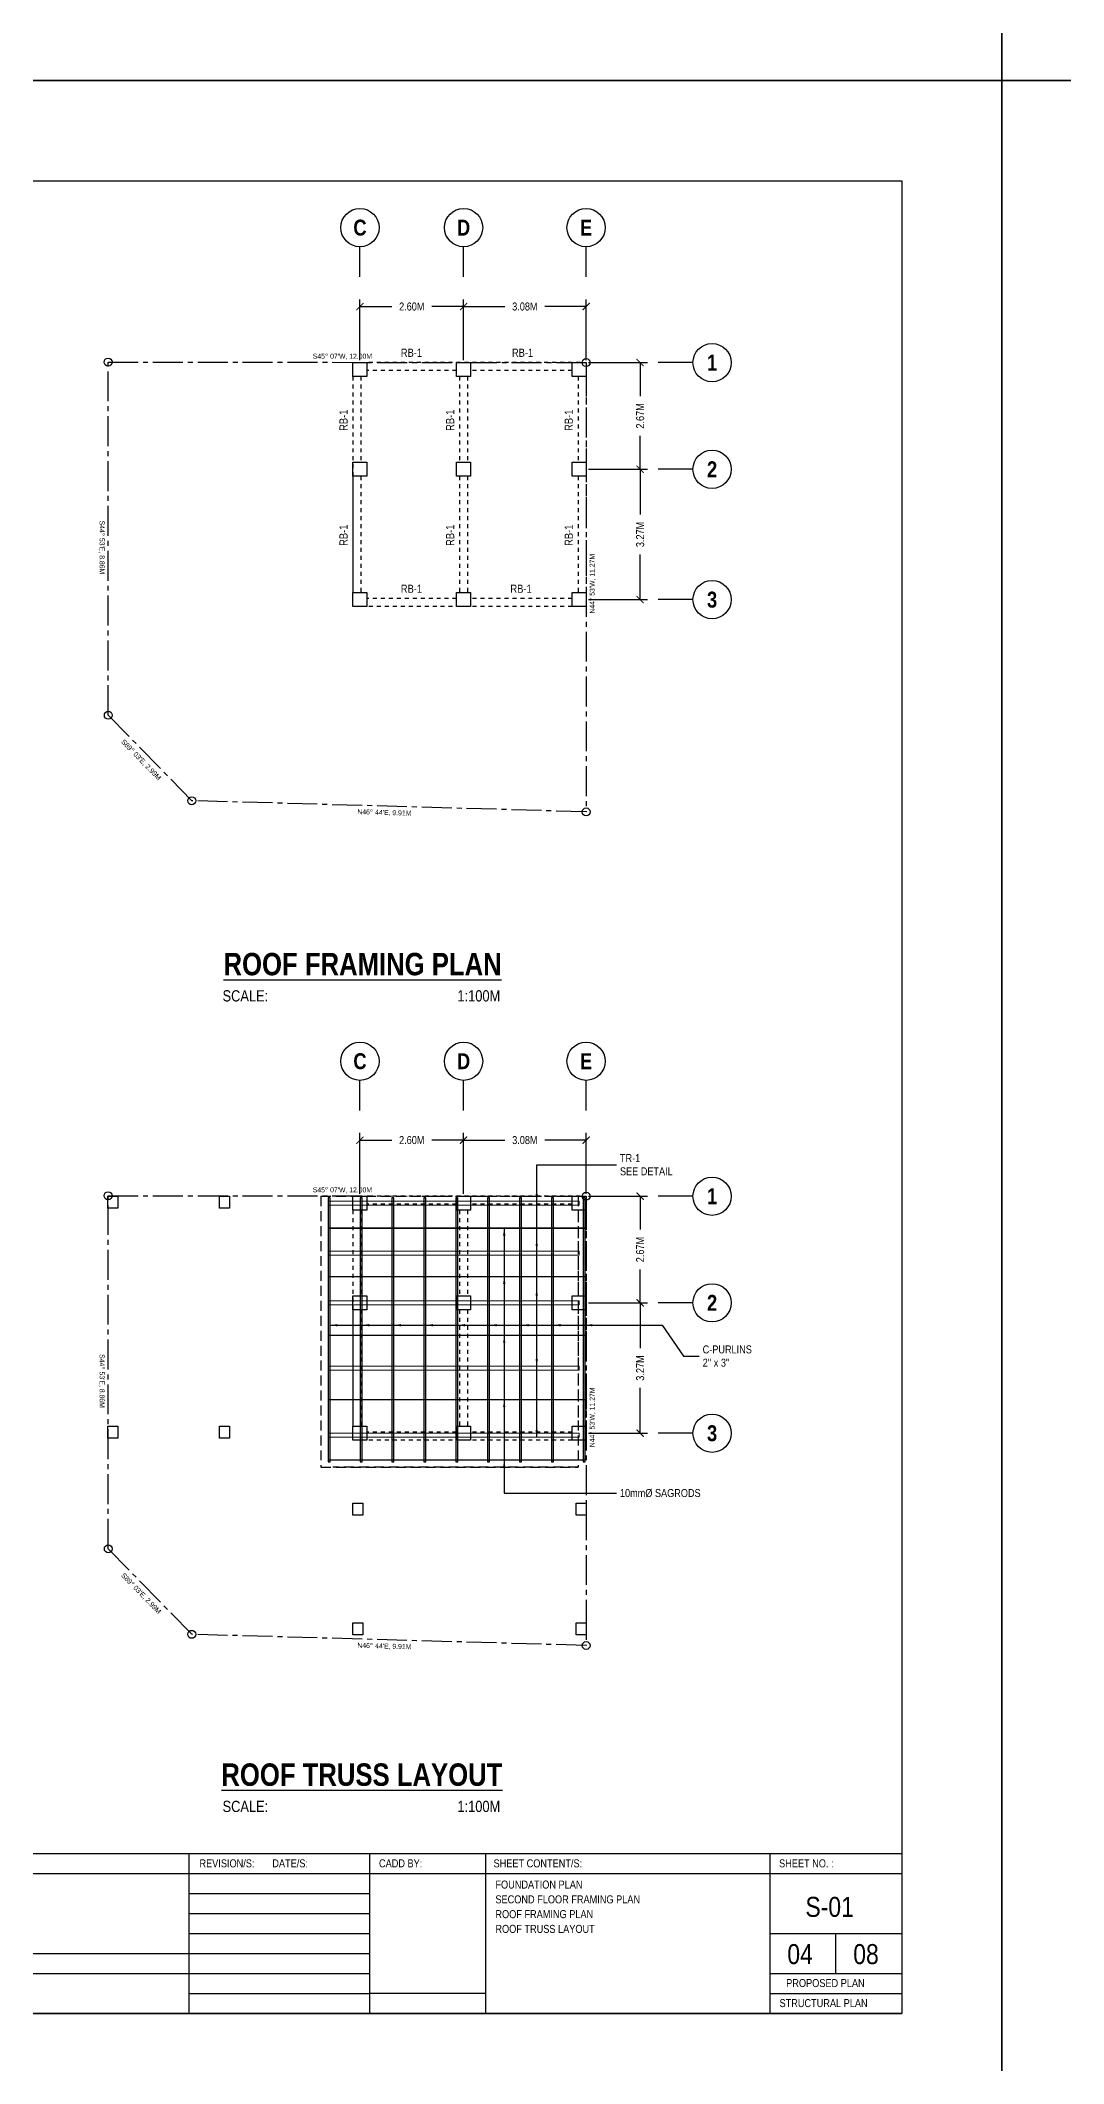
# Model space of a CAD drawing. Header units: inches. Extents: x 7263 to 14962, y 1317 to 2926.
# Drawn here: x 7315.1 to 7340.7, y 1420.4 to 1471.1 of the extents above; entities that cross this region are included whole.
import ezdxf
from ezdxf.enums import TextEntityAlignment as Align

# ---------------------------------------------------------------- set-up
doc = ezdxf.new("R2010")
doc.units = ezdxf.units.IN
doc.header["$MEASUREMENT"] = 0
for name, pattern in [('ACAD_ISO02W100', [15, 12, -3]), ('CENTER', [2, 1.25, -0.25, 0.25, -0.25]), ('CENTER2', [1.125, 0.75, -0.125, 0.125, -0.125]), ('HIDDEN', [0.375, 0.25, -0.125])]:
    doc.linetypes.add(name, pattern=pattern)
for name, color, linetype in [('COLUMN', 7, 'Continuous'), ('Layer15', 7, 'Continuous'), ('Layer3', 3, 'Continuous'), ('Layer4', 4, 'Continuous'), ('Layer6', 6, 'Continuous'), ('text', 7, 'Continuous')]:
    doc.layers.add(name, color=color, linetype=linetype)
for name, color, linetype, lineweight in [('GFURNISH', 2, 'Continuous', 20), ('gridline', 141, 'CENTER', 13), ('rebar', 33, 'Continuous', 18)]:
    doc.layers.add(name, color=color, linetype=linetype, lineweight=lineweight)
doc.styles.add('ArialNR', font='ARIALNB.TTF')
doc.styles.get("Standard").update_dxf_attribs({"font": ''})
doc.styles.get('Standard').set_extended_font_data('Tw Cen MT Condensed')
doc.dimstyles.get("Standard").update_dxf_attribs({"dimtxt": 0.2, "dimasz": 0.18, "dimexe": 0.18, "dimexo": 0.0625, "dimgap": 0.09, "dimtad": 0, "dimzin": 0, "dimdsep": 46, "dimtxsty": 'Standard', "dimblk": 'ARCHTICK', "dimcen": 0.09, "dimclrd": 8, "dimclre": 8, "dimclrt": 2, "dimadec": 0, "dimazin": 0, "dimtfac": 1, "dimtofl": 0, "dimtmove": 0, "dimatfit": 3, "dimfxl": 1, "dimtolj": 1, "dimtzin": 0, "dimarcsym": 0})

# ---------------------------------------------------------------- blocks, each defined once
blk = doc.blocks.new('_ArchTick')
at = {"color": 0, "linetype": 'ByBlock', "const_width": 0.15}
blk.add_lwpolyline([(-0.5, -0.5), (0.5, 0.5)], dxfattribs=at)
blk = doc.blocks.new('*D116')
at = {"layer": 'Defpoints', "color": 0, "transparency": 16777216}
for p in [(7325.692, 1464.448), (7323.092, 1463.041), (7325.692, 1463.041)]:
    blk.add_point(p, dxfattribs=at)
at = {"layer": 'Layer6', "color": 8, "lineweight": -2, "transparency": 16777216}
for p, q in [((7323.092, 1463.104), (7323.092, 1464.628)), ((7323.092, 1464.448), (7323.893, 1464.448)), ((7325.692, 1464.448), (7324.892, 1464.448)), ((7325.692, 1463.104), (7325.692, 1464.628))]:
    blk.add_line(p, q, dxfattribs=at)
at = {"layer": 'Layer6', "color": 8, "lineweight": -2, "transparency": 16777216, "xscale": 0.18, "yscale": 0.18, "zscale": 0.18, "rotation": 180}
blk.add_blockref('_ArchTick', (7323.092, 1464.448), dxfattribs=at)
at = {"layer": 'Layer6', "color": 8, "lineweight": -2, "transparency": 16777216, "xscale": 0.18, "yscale": 0.18, "zscale": 0.18}
blk.add_blockref('_ArchTick', (7325.692, 1464.448), dxfattribs=at)
at = {"layer": 'Layer6', "color": 2, "transparency": 16777216, "insert": (7324.392, 1464.448), "char_height": 0.2, "attachment_point": 5}
blk.add_mtext('\\A1;2.60M', dxfattribs=at)
blk = doc.blocks.new('*D117')
at = {"layer": 'Defpoints', "color": 0, "transparency": 16777216}
for p in [(7328.767, 1464.448), (7325.692, 1463.041), (7328.767, 1463.041)]:
    blk.add_point(p, dxfattribs=at)
at = {"layer": 'Layer6', "color": 8, "lineweight": -2, "transparency": 16777216}
for p, q in [((7325.692, 1463.104), (7325.692, 1464.628)), ((7325.692, 1464.448), (7326.73, 1464.448)), ((7328.767, 1464.448), (7327.729, 1464.448)), ((7328.767, 1463.104), (7328.767, 1464.628))]:
    blk.add_line(p, q, dxfattribs=at)
at = {"layer": 'Layer6', "color": 8, "lineweight": -2, "transparency": 16777216, "xscale": 0.18, "yscale": 0.18, "zscale": 0.18, "rotation": 180}
blk.add_blockref('_ArchTick', (7325.692, 1464.448), dxfattribs=at)
at = {"layer": 'Layer6', "color": 8, "lineweight": -2, "transparency": 16777216, "xscale": 0.18, "yscale": 0.18, "zscale": 0.18}
blk.add_blockref('_ArchTick', (7328.767, 1464.448), dxfattribs=at)
at = {"layer": 'Layer6', "color": 2, "transparency": 16777216, "insert": (7327.23, 1464.448), "char_height": 0.2, "attachment_point": 5}
blk.add_mtext('\\A1;3.08M', dxfattribs=at)
blk = doc.blocks.new('*D118')
at = {"layer": 'Defpoints', "color": 0, "transparency": 16777216}
for p in [(7328.767, 1463.041), (7328.767, 1460.366), (7330.123, 1460.366)]:
    blk.add_point(p, dxfattribs=at)
at = {"layer": 'Layer6', "color": 8, "lineweight": -2, "transparency": 16777216}
for p, q in [((7328.83, 1463.041), (7330.303, 1463.041)), ((7330.123, 1463.041), (7330.123, 1462.203)), ((7330.123, 1460.366), (7330.123, 1461.204)), ((7328.83, 1460.366), (7330.303, 1460.366))]:
    blk.add_line(p, q, dxfattribs=at)
at = {"layer": 'Layer6', "color": 8, "lineweight": -2, "transparency": 16777216, "xscale": 0.18, "yscale": 0.18, "zscale": 0.18}
for p, rotation in [((7330.123, 1463.041), 90), ((7330.123, 1460.366), 270)]:
    blk.add_blockref('_ArchTick', p, dxfattribs=dict(at, rotation=rotation))
at = {"layer": 'Layer6', "color": 2, "transparency": 16777216, "insert": (7330.123, 1461.704), "char_height": 0.2, "attachment_point": 5, "rotation": 90}
blk.add_mtext('\\A1;2.67M', dxfattribs=at)
blk = doc.blocks.new('*D119')
at = {"layer": 'Defpoints', "color": 0, "transparency": 16777216}
for p in [(7328.767, 1460.366), (7328.767, 1457.096), (7330.123, 1457.096)]:
    blk.add_point(p, dxfattribs=at)
at = {"layer": 'Layer6', "color": 8, "lineweight": -2, "transparency": 16777216}
for p, q in [((7328.83, 1460.366), (7330.303, 1460.366)), ((7330.123, 1460.366), (7330.123, 1459.231)), ((7330.123, 1457.096), (7330.123, 1458.232)), ((7328.83, 1457.096), (7330.303, 1457.096))]:
    blk.add_line(p, q, dxfattribs=at)
at = {"layer": 'Layer6', "color": 8, "lineweight": -2, "transparency": 16777216, "xscale": 0.18, "yscale": 0.18, "zscale": 0.18}
for p, rotation in [((7330.123, 1460.366), 90), ((7330.123, 1457.096), 270)]:
    blk.add_blockref('_ArchTick', p, dxfattribs=dict(at, rotation=rotation))
at = {"layer": 'Layer6', "color": 2, "transparency": 16777216, "insert": (7330.123, 1458.731), "char_height": 0.2, "attachment_point": 5, "rotation": 90}
blk.add_mtext('\\A1;3.27M', dxfattribs=at)
blk = doc.blocks.new('lot')
at = {"layer": 'Layer3', "linetype": 'CENTER2'}
blk.add_lwpolyline([(7106.756, 1445.657), (7106.77, 1434.387), (7096.873, 1434.655), (7094.777, 1436.797), (7094.762, 1445.657)], close=True, dxfattribs=at)
at = {"layer": 'Layer4'}
for centre in [(7094.762, 1445.657), (7106.756, 1445.657), (7094.777, 1436.797), (7096.873, 1434.655), (7106.77, 1434.387)]:
    blk.add_circle(centre, 0.1, dxfattribs=at)
at = {"layer": 'Layer3', "insert": (7099.896, 1445.873), "char_height": 0.125, "attachment_point": 1}
blk.add_mtext_dynamic_manual_height_columns("{\\fTechnicLite|b0|i0|c2|p2;S45%%D 07'W, 12.00M}", width=3.85486, gutter_width=1, heights=[0], dxfattribs=at)
at = {"layer": 'Layer3', "char_height": 0.125, "attachment_point": 1}
for s, insert, rotation in [("{\\fTechnicLite|b0|i0|c2|p2;S44%%D 53'E, 8.86M}", (7094.677, 1441.68), 270.1019), ("{\\fTechnicLite|b0|i0|c2|p2;N44%%D 53'W, 11.27M}", (7106.852, 1439.361), 90.0686), ("{\\fTechnicLite|b0|i0|c2|p2;S89%%D 03'E, 2.99M}", (7095.18, 1436.207), 314.2353), ("{\\fTechnicLite|b0|i0|c2|p2;N46%%D 44'E, 9.91M}", (7101.031, 1434.448), 358.4519)]:
    blk.add_mtext_dynamic_manual_height_columns(s, width=3.85486, gutter_width=1, heights=[0], dxfattribs=dict(at, insert=insert, rotation=rotation))
blk = doc.blocks.new('*D232')
at = {"layer": 'Defpoints', "color": 0, "transparency": 16777216}
for p in [(7325.692, 1443.536), (7323.092, 1442.129), (7325.692, 1442.129)]:
    blk.add_point(p, dxfattribs=at)
at = {"layer": 'Layer6', "color": 8, "lineweight": -2, "transparency": 16777216}
for p, q in [((7323.092, 1442.191), (7323.092, 1443.716)), ((7323.092, 1443.536), (7323.893, 1443.536)), ((7325.692, 1443.536), (7324.892, 1443.536)), ((7325.692, 1442.191), (7325.692, 1443.716))]:
    blk.add_line(p, q, dxfattribs=at)
at = {"layer": 'Layer6', "color": 8, "lineweight": -2, "transparency": 16777216, "xscale": 0.18, "yscale": 0.18, "zscale": 0.18, "rotation": 180}
blk.add_blockref('_ArchTick', (7323.092, 1443.536), dxfattribs=at)
at = {"layer": 'Layer6', "color": 8, "lineweight": -2, "transparency": 16777216, "xscale": 0.18, "yscale": 0.18, "zscale": 0.18}
blk.add_blockref('_ArchTick', (7325.692, 1443.536), dxfattribs=at)
at = {"layer": 'Layer6', "color": 2, "transparency": 16777216, "insert": (7324.392, 1443.536), "char_height": 0.2, "attachment_point": 5}
blk.add_mtext('\\A1;2.60M', dxfattribs=at)
blk = doc.blocks.new('*D241')
at = {"layer": 'Defpoints', "color": 0, "transparency": 16777216}
for p in [(7328.767, 1443.536), (7325.692, 1442.129), (7328.767, 1442.129)]:
    blk.add_point(p, dxfattribs=at)
at = {"layer": 'Layer6', "color": 8, "lineweight": -2, "transparency": 16777216}
for p, q in [((7325.692, 1442.191), (7325.692, 1443.716)), ((7325.692, 1443.536), (7326.73, 1443.536)), ((7328.767, 1443.536), (7327.729, 1443.536)), ((7328.767, 1442.191), (7328.767, 1443.716))]:
    blk.add_line(p, q, dxfattribs=at)
at = {"layer": 'Layer6', "color": 8, "lineweight": -2, "transparency": 16777216, "xscale": 0.18, "yscale": 0.18, "zscale": 0.18, "rotation": 180}
blk.add_blockref('_ArchTick', (7325.692, 1443.536), dxfattribs=at)
at = {"layer": 'Layer6', "color": 8, "lineweight": -2, "transparency": 16777216, "xscale": 0.18, "yscale": 0.18, "zscale": 0.18}
blk.add_blockref('_ArchTick', (7328.767, 1443.536), dxfattribs=at)
at = {"layer": 'Layer6', "color": 2, "transparency": 16777216, "insert": (7327.23, 1443.536), "char_height": 0.2, "attachment_point": 5}
blk.add_mtext('\\A1;3.08M', dxfattribs=at)
blk = doc.blocks.new('*D242')
at = {"layer": 'Defpoints', "color": 0, "transparency": 16777216}
for p in [(7328.767, 1442.129), (7328.767, 1439.454), (7330.123, 1439.454)]:
    blk.add_point(p, dxfattribs=at)
at = {"layer": 'Layer6', "color": 8, "lineweight": -2, "transparency": 16777216}
for p, q in [((7328.83, 1442.129), (7330.303, 1442.129)), ((7330.123, 1442.129), (7330.123, 1441.291)), ((7330.123, 1439.454), (7330.123, 1440.292)), ((7328.83, 1439.454), (7330.303, 1439.454))]:
    blk.add_line(p, q, dxfattribs=at)
at = {"layer": 'Layer6', "color": 8, "lineweight": -2, "transparency": 16777216, "xscale": 0.18, "yscale": 0.18, "zscale": 0.18}
for p, rotation in [((7330.123, 1442.129), 90), ((7330.123, 1439.454), 270)]:
    blk.add_blockref('_ArchTick', p, dxfattribs=dict(at, rotation=rotation))
at = {"layer": 'Layer6', "color": 2, "transparency": 16777216, "insert": (7330.123, 1440.791), "char_height": 0.2, "attachment_point": 5, "rotation": 90}
blk.add_mtext('\\A1;2.67M', dxfattribs=at)
blk = doc.blocks.new('*D243')
at = {"layer": 'Defpoints', "color": 0, "transparency": 16777216}
for p in [(7328.767, 1439.454), (7328.767, 1436.184), (7330.123, 1436.184)]:
    blk.add_point(p, dxfattribs=at)
at = {"layer": 'Layer6', "color": 8, "lineweight": -2, "transparency": 16777216}
for p, q in [((7328.83, 1439.454), (7330.303, 1439.454)), ((7330.123, 1439.454), (7330.123, 1438.319)), ((7330.123, 1436.184), (7330.123, 1437.319)), ((7328.83, 1436.184), (7330.303, 1436.184))]:
    blk.add_line(p, q, dxfattribs=at)
at = {"layer": 'Layer6', "color": 8, "lineweight": -2, "transparency": 16777216, "xscale": 0.18, "yscale": 0.18, "zscale": 0.18}
for p, rotation in [((7330.123, 1439.454), 90), ((7330.123, 1436.184), 270)]:
    blk.add_blockref('_ArchTick', p, dxfattribs=dict(at, rotation=rotation))
at = {"layer": 'Layer6', "color": 2, "transparency": 16777216, "insert": (7330.123, 1437.819), "char_height": 0.2, "attachment_point": 5, "rotation": 90}
blk.add_mtext('\\A1;3.27M', dxfattribs=at)

msp = doc.modelspace()

# ---------------------------------------------------------------- linework, layer by layer
at = {"layer": 'COLUMN', "color": 4}
for points in [[(7322.917, 1463.041), (7323.267, 1463.041), (7323.267, 1462.691), (7322.917, 1462.691)], [(7325.517, 1463.041), (7325.867, 1463.041), (7325.867, 1462.691), (7325.517, 1462.691)], [(7328.417, 1463.041), (7328.767, 1463.041), (7328.767, 1462.691), (7328.417, 1462.691)], [(7322.917, 1460.541), (7323.267, 1460.541), (7323.267, 1460.191), (7322.917, 1460.191)], [(7325.517, 1460.541), (7325.867, 1460.541), (7325.867, 1460.191), (7325.517, 1460.191)], [(7328.417, 1460.541), (7328.767, 1460.541), (7328.767, 1460.191), (7328.417, 1460.191)], [(7322.917, 1457.271), (7323.267, 1457.271), (7323.267, 1456.921), (7322.917, 1456.921)], [(7325.517, 1457.271), (7325.867, 1457.271), (7325.867, 1456.921), (7325.517, 1456.921)], [(7328.417, 1457.271), (7328.767, 1457.271), (7328.767, 1456.921), (7328.417, 1456.921)], [(7316.767, 1442.129), (7317.017, 1442.129), (7317.017, 1441.829), (7316.767, 1441.829)], [(7319.567, 1442.129), (7319.817, 1442.129), (7319.817, 1441.829), (7319.567, 1441.829)], [(7322.917, 1442.129), (7323.267, 1442.129), (7323.267, 1441.779), (7322.917, 1441.779)], [(7325.517, 1442.129), (7325.867, 1442.129), (7325.867, 1441.779), (7325.517, 1441.779)], [(7328.417, 1442.129), (7328.767, 1442.129), (7328.767, 1441.779), (7328.417, 1441.779)], [(7322.917, 1439.629), (7323.267, 1439.629), (7323.267, 1439.279), (7322.917, 1439.279)], [(7325.517, 1439.629), (7325.867, 1439.629), (7325.867, 1439.279), (7325.517, 1439.279)], [(7328.417, 1439.629), (7328.767, 1439.629), (7328.767, 1439.279), (7328.417, 1439.279)], [(7316.767, 1436.359), (7317.017, 1436.359), (7317.017, 1436.059), (7316.767, 1436.059)], [(7319.567, 1436.359), (7319.817, 1436.359), (7319.817, 1436.059), (7319.567, 1436.059)], [(7322.917, 1436.359), (7323.267, 1436.359), (7323.267, 1436.009), (7322.917, 1436.009)], [(7325.517, 1436.359), (7325.867, 1436.359), (7325.867, 1436.009), (7325.517, 1436.009)], [(7328.417, 1436.359), (7328.767, 1436.359), (7328.767, 1436.009), (7328.417, 1436.009)], [(7322.917, 1434.429), (7323.167, 1434.429), (7323.167, 1434.129), (7322.917, 1434.129)], [(7328.517, 1434.429), (7328.767, 1434.429), (7328.767, 1434.129), (7328.517, 1434.129)], [(7322.917, 1431.429), (7323.167, 1431.429), (7323.167, 1431.129), (7322.917, 1431.129)], [(7328.517, 1431.429), (7328.767, 1431.429), (7328.767, 1431.129), (7328.517, 1431.129)]]:
    msp.add_lwpolyline(points, close=True, dxfattribs=at)
at = {"layer": 'Defpoints'}
for points in [[(7262.697, 1521.116), (7339.197, 1521.116), (7339.197, 1470.116), (7262.697, 1470.116)], [(7339.197, 1521.116), (7415.697, 1521.116), (7415.697, 1470.116), (7339.197, 1470.116)], [(7262.697, 1470.116), (7339.197, 1470.116), (7339.197, 1419.116), (7262.697, 1419.116)], [(7339.197, 1470.116), (7415.697, 1470.116), (7415.697, 1419.116), (7339.197, 1419.116)]]:
    msp.add_lwpolyline(points, close=True, dxfattribs=at)
at = {"layer": 'GFURNISH'}
for points in [[(7322.313, 1441.332), (7328.732, 1441.332), (7328.732, 1441.322), (7322.313, 1441.322)], [(7322.313, 1440.119), (7328.732, 1440.119), (7328.732, 1440.109), (7322.313, 1440.109)], [(7322.313, 1438.644), (7328.732, 1438.644), (7328.732, 1438.634), (7322.313, 1438.634)], [(7322.313, 1437.032), (7328.732, 1437.032), (7328.732, 1437.022), (7322.313, 1437.022)], [(7322.313, 1435.52), (7328.732, 1435.52), (7328.732, 1435.51), (7322.313, 1435.51)]]:
    msp.add_lwpolyline(points, close=True, dxfattribs=at)
at = {"layer": 'gridline', "linetype": 'Continuous', "lineweight": 30, "ltscale": 0.4}
for p, q in [((7323.092, 1465.19), (7323.092, 1465.948)), ((7325.692, 1465.19), (7325.692, 1465.948)), ((7328.767, 1465.19), (7328.767, 1465.948)), ((7331.448, 1463.041), (7330.577, 1463.041)), ((7331.448, 1460.366), (7330.577, 1460.366)), ((7331.448, 1457.096), (7330.577, 1457.096)), ((7323.092, 1444.278), (7323.092, 1445.036)), ((7325.692, 1444.278), (7325.692, 1445.036)), ((7328.767, 1444.278), (7328.767, 1445.036)), ((7331.448, 1442.129), (7330.577, 1442.129)), ((7331.448, 1439.454), (7330.577, 1439.454)), ((7331.448, 1436.184), (7330.577, 1436.184))]:
    msp.add_line(p, q, dxfattribs=at)
for centre in [(7323.092, 1466.428), (7325.692, 1466.428), (7328.767, 1466.428), (7331.928, 1463.041), (7331.928, 1460.366), (7331.928, 1457.096), (7323.092, 1445.516), (7325.692, 1445.516), (7328.767, 1445.516), (7331.928, 1442.129), (7331.928, 1439.454), (7331.928, 1436.184)]:
    msp.add_circle(centre, 0.48, dxfattribs=at)
at = {"layer": 'Layer15', "color": 11, "linetype": 'CENTER', "ltscale": 0.02, "true_color": 0xf27172}
for p, q in [((7322.917, 1462.691), (7322.917, 1457.271)), ((7323.117, 1462.691), (7323.117, 1460.541)), ((7328.617, 1463.041), (7323.267, 1463.041)), ((7325.517, 1462.841), (7323.267, 1462.841)), ((7325.592, 1462.691), (7325.592, 1460.541)), ((7325.792, 1462.691), (7325.792, 1460.541)), ((7328.417, 1462.841), (7325.867, 1462.841)), ((7328.567, 1462.691), (7328.567, 1460.541)), ((7328.767, 1462.691), (7328.767, 1460.541)), ((7322.917, 1460.191), (7322.917, 1457.271)), ((7323.117, 1460.191), (7323.117, 1457.271)), ((7325.592, 1460.191), (7325.592, 1457.271)), ((7325.792, 1460.191), (7325.792, 1457.271)), ((7328.567, 1460.191), (7328.567, 1457.271)), ((7328.767, 1460.191), (7328.767, 1457.271)), ((7325.517, 1457.121), (7323.267, 1457.121)), ((7328.417, 1457.121), (7325.867, 1457.121)), ((7328.617, 1456.921), (7323.267, 1456.921)), ((7328.617, 1442.129), (7323.267, 1442.129)), ((7325.517, 1441.929), (7323.267, 1441.929)), ((7328.417, 1441.929), (7325.867, 1441.929)), ((7322.917, 1441.779), (7322.917, 1436.359)), ((7323.117, 1441.779), (7323.117, 1439.629)), ((7325.592, 1441.779), (7325.592, 1439.629)), ((7325.792, 1441.779), (7325.792, 1439.629)), ((7328.567, 1441.779), (7328.567, 1439.629)), ((7328.767, 1441.779), (7328.767, 1439.629)), ((7322.917, 1439.279), (7322.917, 1436.359)), ((7323.117, 1439.279), (7323.117, 1436.359)), ((7325.592, 1439.279), (7325.592, 1436.359)), ((7325.792, 1439.279), (7325.792, 1436.359)), ((7328.567, 1439.279), (7328.567, 1436.359)), ((7328.767, 1439.279), (7328.767, 1436.359)), ((7325.517, 1436.209), (7323.267, 1436.209)), ((7328.617, 1436.009), (7323.267, 1436.009)), ((7328.417, 1436.209), (7325.867, 1436.209))]:
    msp.add_line(p, q, dxfattribs=at)
at = {"layer": 'Layer3'}
for p, q in [((7318.802, 1425.642), (7318.802, 1421.626)), ((7323.334, 1425.642), (7323.334, 1421.626)), ((7326.245, 1425.642), (7326.245, 1421.626)), ((7333.374, 1425.642), (7333.374, 1421.626)), ((7266.712, 1425.14), (7336.687, 1425.14)), ((7318.802, 1424.638), (7323.334, 1424.638)), ((7318.802, 1424.136), (7323.334, 1424.136)), ((7318.802, 1423.634), (7323.334, 1423.634)), ((7333.374, 1423.634), (7336.687, 1423.634)), ((7335.03, 1422.63), (7335.03, 1423.634)), ((7291.267, 1423.132), (7318.802, 1423.132)), ((7318.802, 1423.132), (7323.334, 1423.132)), ((7291.267, 1422.63), (7318.802, 1422.63)), ((7318.802, 1422.63), (7323.334, 1422.63)), ((7333.374, 1422.63), (7336.687, 1422.63)), ((7318.802, 1422.128), (7323.334, 1422.128)), ((7326.245, 1422.128), (7323.334, 1422.128)), ((7333.374, 1422.128), (7336.687, 1422.128))]:
    msp.add_line(p, q, dxfattribs=at)
at = {"layer": 'Layer3', "linetype": 'HIDDEN'}
for points in [[(7322.114, 1442.129), (7322.114, 1435.333), (7328.564, 1435.333)], [(7322.114, 1442.129), (7328.564, 1442.129), (7328.564, 1435.333), (7322.414, 1435.333)]]:
    msp.add_lwpolyline(points, dxfattribs=at)
at = {"layer": 'Layer6'}
for p, q in [((7336.687, 1467.606), (7336.687, 1421.626)), ((7266.712, 1425.642), (7336.687, 1425.642)), ((7266.712, 1421.626), (7336.687, 1421.626))]:
    msp.add_line(p, q, dxfattribs=at)
for points in [[(7336.687, 1421.626), (7266.712, 1421.626), (7266.712, 1467.606), (7336.687, 1467.606)], [(7322.346, 1435.469), (7322.346, 1442.088), (7322.296, 1442.088), (7322.296, 1435.469)], [(7323.146, 1435.469), (7323.146, 1442.088), (7323.096, 1442.088), (7323.096, 1435.469)], [(7323.946, 1435.469), (7323.946, 1442.088), (7323.896, 1442.088), (7323.896, 1435.469)], [(7324.746, 1435.469), (7324.746, 1442.088), (7324.696, 1442.088), (7324.696, 1435.469)], [(7325.546, 1435.469), (7325.546, 1442.088), (7325.496, 1442.088), (7325.496, 1435.469)], [(7326.346, 1435.469), (7326.346, 1442.088), (7326.296, 1442.088), (7326.296, 1435.469)], [(7327.146, 1435.469), (7327.146, 1442.088), (7327.096, 1442.088), (7327.096, 1435.469)], [(7327.946, 1435.469), (7327.946, 1442.088), (7327.896, 1442.088), (7327.896, 1435.469)], [(7328.746, 1435.469), (7328.746, 1442.088), (7328.696, 1442.088), (7328.696, 1435.469)]]:
    msp.add_lwpolyline(points, close=True, dxfattribs=at)
at = {"layer": 'rebar'}
for points in [[(7328.592, 1442.004), (7322.296, 1442.004), (7322.296, 1441.904), (7328.592, 1441.904)], [(7328.592, 1440.754), (7322.296, 1440.754), (7322.296, 1440.654), (7328.592, 1440.654)], [(7328.592, 1439.504), (7322.296, 1439.504), (7322.296, 1439.404), (7328.592, 1439.404)], [(7328.592, 1437.869), (7322.296, 1437.869), (7322.296, 1437.769), (7328.592, 1437.769)], [(7328.592, 1436.184), (7322.296, 1436.184), (7322.296, 1436.084), (7328.592, 1436.084)]]:
    msp.add_lwpolyline(points, close=True, dxfattribs=at)

# ---------------------------------------------------------------- block references
at = {"layer": 'Layer3', "rotation": 359.931411311125}
for p in [(220.286, 25.893), (220.286, 4.98)]:
    msp.add_blockref('lot', p, dxfattribs=at)

# ---------------------------------------------------------------- texts
at = {"layer": 'Layer3', "char_height": 0.5625, "attachment_point": 1}
for s, insert in [('\\pi5.13665;{\\fArial Narrow|b1|i0|c0|p34;\\LROOF FRAMING PLAN\\P\\pi5.11228;\\fArial Narrow|b0|i0|c0|p34;\\H0.5x;\\lSCALE:                                                     1:100M}', (7314.532, 1448.234)), ('\\pi5.08178;{\\fArial Narrow|b1|i0|c0|p34;\\LROOF TRUSS LAYOUT\\P\\pi5.11228;\\fArial Narrow|b0|i0|c0|p34;\\H0.5x;\\lSCALE:                                                     1:100M}', (7314.532, 1427.9))]:
    msp.add_mtext_dynamic_manual_height_columns(s, width=17.1549, gutter_width=1, heights=[0], dxfattribs=dict(at, insert=insert))
at = {"layer": 'Layer6', "color": 2, "char_height": 0.2, "attachment_point": 4}
for s, insert in [('TR-1\\PSEE DETAIL', (7329.616, 1442.918)), ("C-PURLINS\\P2'' x 3''", (7331.691, 1438.118)), ('\\P ', (7331.691, 1438.118)), ('10mm%%C SAGRODS', (7329.616, 1434.679))]:
    msp.add_mtext(s, dxfattribs=dict(at, insert=insert))
at = {"layer": 'text', "ltscale": 0.03, "style": 'ArialNR'}
for s, p in [('C', (7323.092, 1466.428)), ('D', (7325.692, 1466.428)), ('E', (7328.767, 1466.428)), ('1', (7331.928, 1463.041)), ('2', (7331.928, 1460.366)), ('3', (7331.928, 1457.096)), ('C', (7323.092, 1445.516)), ('D', (7325.692, 1445.516)), ('E', (7328.767, 1445.516)), ('1', (7331.928, 1442.129)), ('2', (7331.928, 1439.454)), ('3', (7331.928, 1436.184))]:
    msp.add_text(s, height=0.4, dxfattribs=at).set_placement(p, align=Align.MIDDLE_CENTER)
at = {"layer": 'text'}
for s, p in [('FOUNDATION PLAN', (7326.491, 1424.76)), ('SECOND FLOOR FRAMING PLAN', (7326.491, 1424.389)), ('ROOF FRAMING PLAN', (7326.491, 1424.018)), ('ROOF TRUSS LAYOUT', (7326.491, 1423.648))]:
    msp.add_text(s, height=0.20079, dxfattribs=at).set_placement(p)
at = {"layer": 'text', "lineweight": 30}
for s, p in [('S-01', (7334.27, 1424.05)), ('04', (7333.816, 1422.865)), ('08', (7335.47, 1422.865))]:
    msp.add_text(s, height=0.502, dxfattribs=at).set_placement(p)
at = {"layer": 'text', "color": 52, "linetype": 'ACAD_ISO02W100', "true_color": 0xc8c92d, "char_height": 0.2048, "attachment_point": 5}
for insert in [(7324.384, 1463.289), (7327.171, 1463.289), (7324.384, 1457.369), (7327.134, 1457.369)]:
    msp.add_mtext_dynamic_manual_height_columns('RB-1', width=0.38295, gutter_width=12.5, heights=[0], dxfattribs=dict(at, insert=insert))
at = {"layer": 'text', "color": 52, "linetype": 'ACAD_ISO02W100', "true_color": 0xc8c92d, "char_height": 0.2048, "attachment_point": 5, "rotation": 90}
for insert in [(7322.68, 1461.596), (7325.355, 1461.596), (7328.33, 1461.596), (7322.68, 1458.711), (7325.355, 1458.711), (7328.33, 1458.711)]:
    msp.add_mtext_dynamic_manual_height_columns('RB-1', width=0.38295, gutter_width=12.5, heights=[0], dxfattribs=dict(at, insert=insert))
at = {"layer": 'text', "attachment_point": 1}
for s, insert, char_height in [('REVISION/S:', (7319.065, 1425.493), 0.20079), ('DATE/S:', (7320.893, 1425.493), 0.2008), ('CADD BY:', (7323.57, 1425.493), 0.2008), ('SHEET CONTENT/S:', (7326.444, 1425.493), 0.20079), ('SHEET NO. :', (7333.609, 1425.493), 0.20079)]:
    msp.add_mtext(s, dxfattribs=dict(at, insert=insert, char_height=char_height))
at = {"layer": 'text', "char_height": 0.20079, "width": 3.31299, "attachment_point": 1}
for s, insert in [('\\pi0.41353;PROPOSED PLAN', (7333.374, 1422.49)), ('\\pi0.2462;STRUCTURAL PLAN', (7333.374, 1421.988))]:
    msp.add_mtext(s, dxfattribs=dict(at, insert=insert))

# ---------------------------------------------------------------- dimensions: what is measured, and where the dimension line sits
at = {"layer": 'Layer6'}
for base, p1, p2, picture, middle in [((7325.692, 1464.448), (7323.092, 1463.041), (7325.692, 1463.041), '*D116', (7324.392, 1464.448)), ((7328.767209715, 1464.44805216), (7325.692209715, 1463.04104058), (7328.767209715, 1463.041221828), '*D117', (7327.229709715, 1464.44805216)), ((7325.692, 1443.536), (7323.092, 1442.129), (7325.692, 1442.129), '*D232', (7324.392, 1443.536)), ((7328.767209715, 1443.535820473), (7325.692209715, 1442.128808893), (7328.767209715, 1442.128990141), '*D241', (7327.229709715, 1443.535820473))]:
    dim = msp.add_linear_dim(base=base, p1=p1, p2=p2, dimstyle='Standard', override={"dimpost": 'M'}, dxfattribs=at)
    dim.commit()
    dim.dimension.update_dxf_attribs({"geometry": picture, "text_midpoint": middle})
for base, p1, p2, picture, middle in [((7330.1231, 1460.3662), (7328.7672, 1463.041), (7328.7672, 1460.3662), '*D118', (7330.1231, 1461.7036)), ((7330.123, 1457.096), (7328.767, 1460.366), (7328.767, 1457.096), '*D119', (7330.123, 1458.731)), ((7330.1231, 1439.454), (7328.7672, 1442.1288), (7328.7672, 1439.454), '*D242', (7330.1231, 1440.7914)), ((7330.123, 1436.184), (7328.767, 1439.454), (7328.767, 1436.184), '*D243', (7330.123, 1437.819))]:
    dim = msp.add_linear_dim(base=base, p1=p1, p2=p2, angle=90, dimstyle='Standard', override={"dimpost": 'M'}, dxfattribs=at)
    dim.commit()
    dim.dimension.update_dxf_attribs({"geometry": picture, "text_midpoint": middle})

# ---------------------------------------------------------------- leaders
at = {"layer": 'Layer6', "annotation_type": 0, "has_hookline": 1, "hookline_direction": 0}
for points, text_width in [([(7327.527, 1436.084), (7327.527, 1442.918), (7329.526, 1442.918)], 1.686), ([(7327.527, 1437.869), (7327.527, 1442.918), (7329.526, 1442.918)], 0.181), ([(7327.527, 1439.504), (7327.527, 1442.918), (7329.526, 1442.918)], 0.362), ([(7327.527, 1440.754), (7327.527, 1442.918), (7329.526, 1442.918)], 0.181), ([(7327.527, 1442.004), (7327.527, 1442.918), (7329.526, 1442.918)], 0.181), ([(7326.712, 1441.322), (7326.712, 1434.679), (7329.526, 1434.679)], 2.619), ([(7326.712, 1440.109), (7326.712, 1434.679), (7329.526, 1434.679)], 0.181), ([(7322.346, 1438.893), (7330.673, 1438.893), (7331.208, 1438.118), (7331.601, 1438.118)], 1.638), ([(7323.146, 1438.893), (7330.673, 1438.893), (7331.208, 1438.118), (7331.601, 1438.118)], 0.181), ([(7323.946, 1438.893), (7330.673, 1438.893), (7331.208, 1438.118), (7331.601, 1438.118)], 0.181), ([(7324.746, 1438.893), (7330.673, 1438.893), (7331.208, 1438.118), (7331.601, 1438.118)], 0.181), ([(7325.546, 1438.893), (7330.673, 1438.893), (7331.208, 1438.118), (7331.601, 1438.118)], 0.181), ([(7326.346, 1438.893), (7330.673, 1438.893), (7331.208, 1438.118), (7331.601, 1438.118)], 0.181), ([(7327.146, 1438.893), (7330.673, 1438.893), (7331.208, 1438.118), (7331.601, 1438.118)], 0.181), ([(7327.946, 1438.893), (7330.673, 1438.893), (7331.208, 1438.118), (7331.601, 1438.118)], 0.181), ([(7328.746, 1438.893), (7330.673, 1438.893), (7331.208, 1438.118), (7331.601, 1438.118)], 0.181), ([(7326.712, 1438.634), (7326.712, 1434.679), (7329.526, 1434.679)], 0.181), ([(7326.712, 1437.022), (7326.712, 1434.679), (7329.526, 1434.679)], 0.181), ([(7326.712, 1435.51), (7326.712, 1434.679), (7329.526, 1434.679)], 0.181)]:
    msp.add_leader(points, dimstyle='Standard', dxfattribs=dict(at, text_width=text_width))

doc.saveas('drawing.dxf')
